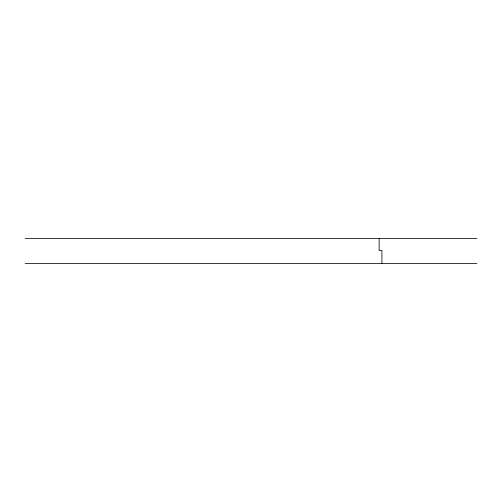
<?xml version="1.0" encoding="UTF-8"?>
<svg xmlns="http://www.w3.org/2000/svg" width="502" height="502" viewBox="0 0 502 502"><rect width="100%" height="100%" fill="white"/><g stroke="black" fill="none" stroke-linecap="round" stroke-linejoin="round"><path stroke-width="0.75" d="M25.1 238.607L476.9 238.607M25.1 263.393L476.9 263.393M381.915 263.393L381.915 250.448L379.135 250.448L379.135 238.607"/></g></svg>
